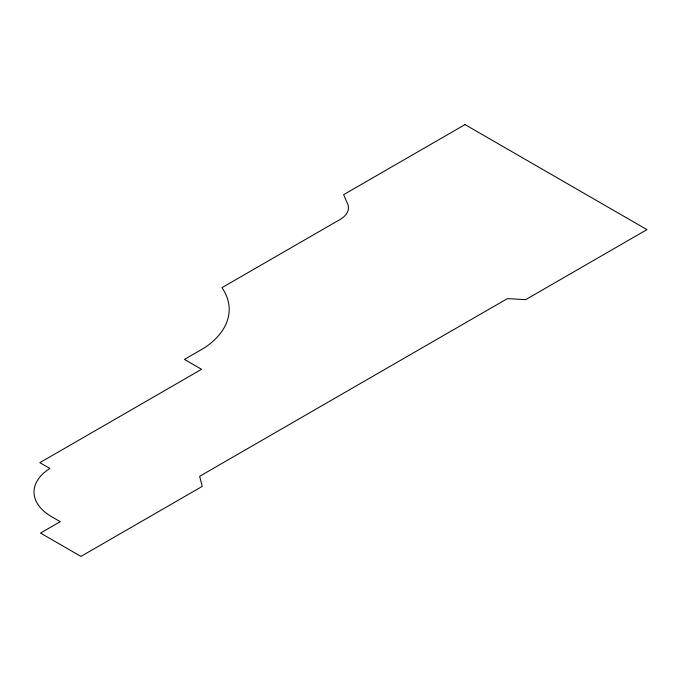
<?xml version="1.0" encoding="UTF-8"?>
<svg xmlns="http://www.w3.org/2000/svg" width="681" height="681" viewBox="0 0 681 681"><rect width="100%" height="100%" fill="white"/><g stroke="black" fill="none" stroke-linecap="round" stroke-linejoin="round"><path stroke-width="1.02" d="M465.021 124.589L343.633 194.664L347.591 203.823A28.585 16.506 0 0 1 340.066 219.486L221.963 287.671A101.929 58.847 0 0 1 204.683 347.71L184.432 359.406L201.576 369.298L39.856 462.671L49.883 468.46A60.6 34.986 0 0 0 52.837 517.407L60.234 521.68L40.502 533.07L80.937 556.411L202.223 486.387L199.644 476.3L507.405 298.618L525.664 299.649L646.95 229.625L465.021 124.589"/></g></svg>
